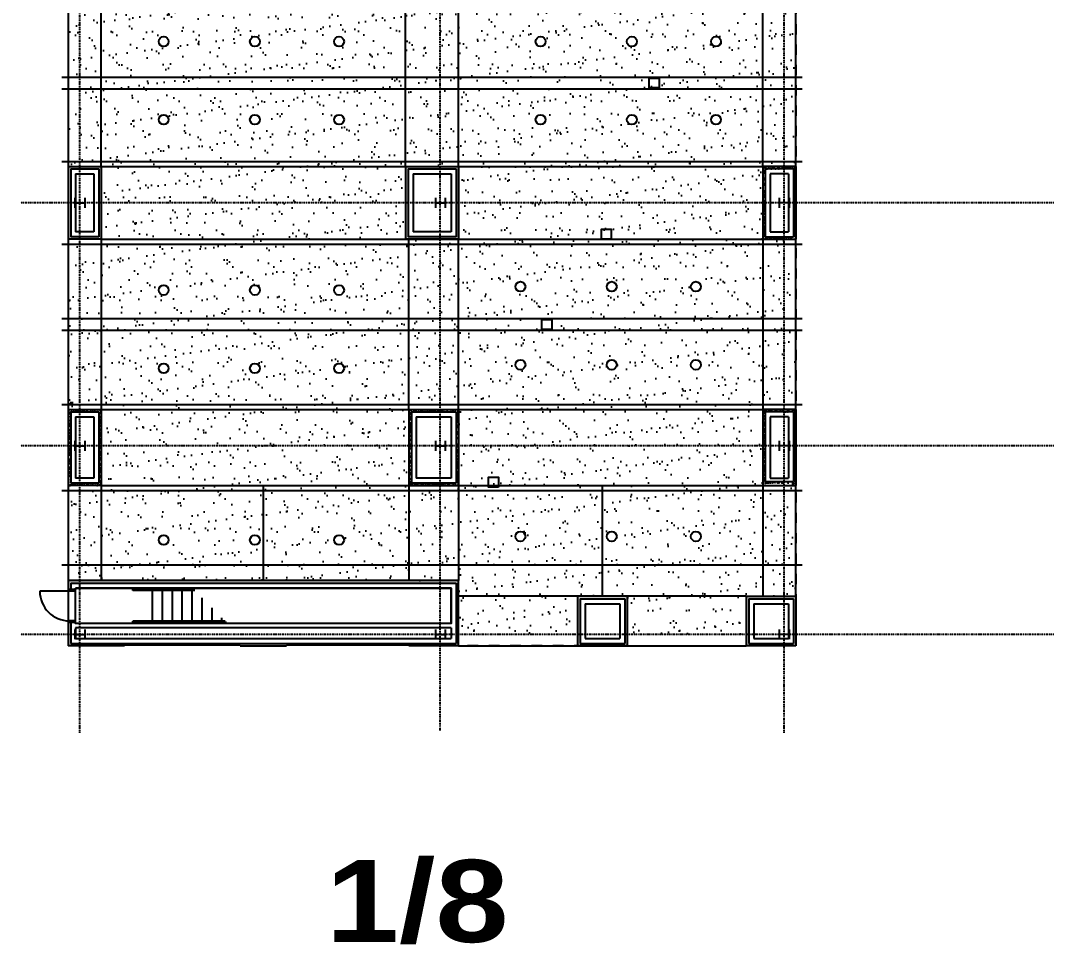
# Model space of a CAD drawing. Header units: inches. Extents: x -37 to 8263, y -3768 to 3636.
# Drawn here: x 3863 to 5103, y -3743 to -2625 of the extents above; entities that cross this region are included whole.
import ezdxf

# ---------------------------------------------------------------- set-up
doc = ezdxf.new("R2010")
doc.units = ezdxf.units.IN
doc.header["$MEASUREMENT"] = 0
doc.linetypes.add('D2', pattern=[0.15625, 0.0625, -0.09375])
doc.linetypes.add('DASHDOTX2', pattern=[2, 1, -0.5, 0, -0.5])
for name, color, linetype in [('CEILING', 1, 'Continuous'), ('DOORS', 2, 'Continuous'), ('ELECTRICAL', 5, 'Continuous'), ('EQUIPMENT', 7, 'Continuous'), ('poche', 1, 'Continuous'), ('SITE', 1, 'Continuous'), ('STAIRS', 2, 'Continuous'), ('STRUCTURE', 1, 'DASHDOTX2'), ('WALLS', 4, 'Continuous')]:
    doc.layers.add(name, color=color, linetype=linetype)
doc.styles.add('ARIAL BLACK', font='')
doc.styles.get('ARIAL BLACK').set_extended_font_data('Arial Black')
pattern_1 = [(37.5, (3176.1406, -2886.3455), (-0.125987, 3.8536475), [0, -3.04, 0, -3.4, 0, -3.25]), (7.5, (3176.1406, -2886.3455), (3.539553, 5.644292), [0, -1.64, 0, -2.74, 0, -1.05]), (327.5, (3173.6806, -2886.3455), (6.228284, 0.011318), [0, -1, 0, -3.6, 0, -4.7]), (317.5, (3173.6806, -2886.3455), (6.012253, 1.755351), [0, -0.5, 0, -2.36, 0, -2.7])]

# ---------------------------------------------------------------- blocks, each defined once
blk = doc.blocks.new('12in CAN')
at = {"layer": 'ELECTRICAL', "linetype": 'Continuous'}
blk.add_circle((0, 0), 6, dxfattribs=at)

msp = doc.modelspace()

# ---------------------------------------------------------------- hatches: boundary and pattern name
at = {"layer": 'CEILING'}
h = msp.add_hatch(dxfattribs=at)
h.set_pattern_fill('AR-SAND', color=2, scale=16, style=0)
h.paths.add_polyline_path([(3934.3, -2593.8), (3920.3, -2593.8), (3920.3, -2801.8), (3934.3, -2801.8)])
h.paths.add_polyline_path([(3934.3, -2801.8), (3960.3, -2801.8), (3960.3, -2593.8), (3934.3, -2593.8)])
h.paths.add_polyline_path([(3988.3, -2592.8), (3988.3, -2593.8), (3960.3, -2593.8), (3960.3, -2801.8), (4328.3, -2801.8), (4328.3, -2592.8), (4184.3, -2592.8), (4184.3, -2593.8), (4128.3, -2593.8), (4128.3, -2592.8)])
h.paths.add_polyline_path([(4041.8, -2650.6, -1), (4029.8, -2650.6, -1)], flags=16)
h.paths.add_polyline_path([(4041.8, -2745.1, -1), (4029.8, -2745.1, -1)], flags=16)
h.paths.add_polyline_path([(4152.1, -2650.6, -1), (4140.1, -2650.6, -1)], flags=16)
h.paths.add_polyline_path([(4152.1, -2745.1, -1), (4140.1, -2745.1, -1)], flags=16)
h.paths.add_polyline_path([(4253.9, -2650.6, -1), (4241.9, -2650.6, -1)], flags=16)
h.paths.add_polyline_path([(4253.9, -2745.1, -1), (4241.9, -2745.1, -1)], flags=16)
h.paths.add_polyline_path([(4328.3, -2801.8), (4370.3, -2801.8), (4370.3, -2593.8), (4332.3, -2593.8), (4332.3, -2592.8), (4328.3, -2592.8)])
h.paths.add_polyline_path([(4392.3, -2593.8), (4370.3, -2593.8), (4370.3, -2801.8), (4392.3, -2801.8)])
h.paths.add_polyline_path([(4392.3, -2801.8), (4760.3, -2801.8), (4760.3, -2593.8), (4740.3, -2593.8), (4600.3, -2593.8), (4544.3, -2593.8), (4404.3, -2593.8), (4392.3, -2593.8)])
h.paths.add_polyline_path([(4497.6, -2650.6, -1), (4485.6, -2650.6, -1)], flags=16)
h.paths.add_polyline_path([(4497.6, -2745.1, -1), (4485.6, -2745.1, -1)], flags=16)
h.paths.add_polyline_path([(4608, -2650.6, -1), (4596, -2650.6, -1)], flags=16)
h.paths.add_polyline_path([(4608, -2745.1, -1), (4596, -2745.1, -1)], flags=16)
h.paths.add_polyline_path([(4709.7, -2650.6, -1), (4697.7, -2650.6, -1)], flags=16)
h.paths.add_polyline_path([(4709.7, -2745.1, -1), (4697.7, -2745.1, -1)], flags=16)
h.paths.add_polyline_path([(4786.3, -2593.8), (4760.3, -2593.8), (4760.3, -2801.8), (4786.3, -2801.8)])
h.paths.add_polyline_path([(4786.3, -2801.8), (4800.3, -2801.8), (4800.3, -2593.8), (4786.3, -2593.8)])
h.paths.add_polyline_path([(4392.3, -2801.8), (4392.3, -2845.8), (4760.3, -2845.8), (4760.3, -2801.8)])
h.paths.add_polyline_path([(4392.3, -2845.8), (4392.3, -2889.8), (4760.3, -2889.8), (4760.3, -2845.8)])
h.paths.add_polyline_path([(4328.3, -2889.8), (4328.3, -2845.8), (3960.3, -2845.8), (3960.3, -2889.8)])
h.paths.add_polyline_path([(4328.3, -2845.8), (4328.3, -2801.8), (3960.3, -2801.8), (3960.3, -2845.8)])
h.paths.add_polyline_path([(3934.3, -2889.8), (3920.3, -2889.8), (3920.3, -3095.8), (3934.3, -3095.8)])
h.paths.add_polyline_path([(3960.3, -2889.8), (3934.3, -2889.8), (3934.3, -3095.8), (3960.3, -3095.8)])
h.paths.add_polyline_path([(3960.3, -3095.8), (4332.3, -3095.8), (4332.3, -2889.8), (3960.3, -2889.8)])
h.paths.add_polyline_path([(4041.8, -2951.4, -1), (4029.8, -2951.4, -1)], flags=16)
h.paths.add_polyline_path([(4041.8, -3046, -1), (4029.8, -3046, -1)], flags=16)
h.paths.add_polyline_path([(4152.1, -2951.4, -1), (4140.1, -2951.4, -1)], flags=16)
h.paths.add_polyline_path([(4152.1, -3046, -1), (4140.1, -3046, -1)], flags=16)
h.paths.add_polyline_path([(4253.9, -2951.4, -1), (4241.9, -2951.4, -1)], flags=16)
h.paths.add_polyline_path([(4253.9, -3046, -1), (4241.9, -3046, -1)], flags=16)
h.paths.add_polyline_path([(4370.3, -2889.8), (4332.3, -2889.8), (4332.3, -3095.8), (4370.3, -3095.8)])
h.paths.add_polyline_path([(4392.3, -2889.8), (4370.3, -2889.8), (4370.3, -3095.8), (4392.3, -3095.8)])
h.paths.add_polyline_path([(4392.3, -3095.8), (4760.3, -3095.8), (4760.3, -2889.8), (4392.3, -2889.8)])
h.paths.add_polyline_path([(4473.2, -2947.1, -1), (4461.2, -2947.1, -1)], flags=16)
h.paths.add_polyline_path([(4473.2, -3041.7, -1), (4461.2, -3041.7, -1)], flags=16)
h.paths.add_polyline_path([(4583.6, -2947.1, -1), (4571.6, -2947.1, -1)], flags=16)
h.paths.add_polyline_path([(4583.6, -3041.7, -1), (4571.6, -3041.7, -1)], flags=16)
h.paths.add_polyline_path([(4685.4, -2947.1, -1), (4673.4, -2947.1, -1)], flags=16)
h.paths.add_polyline_path([(4685.4, -3041.7, -1), (4673.4, -3041.7, -1)], flags=16)
h.paths.add_polyline_path([(4760.3, -2889.8), (4760.3, -3095.8), (4786.3, -3095.8), (4786.3, -2889.8)])
h.paths.add_polyline_path([(4800.3, -2889.8), (4786.3, -2889.8), (4786.3, -3095.8), (4800.3, -3095.8)])
h = msp.add_hatch(dxfattribs=at)
h.set_pattern_fill('AR-SAND', color=2, scale=16, style=0)
h.paths.add_polyline_path([(4332.3, -3139.8), (4332.3, -3095.8), (3960.3, -3095.8), (3960.3, -3139.8)])
h.paths.add_polyline_path([(3960.3, -3139.8), (3960.3, -3187.8), (4332.3, -3187.8), (4332.3, -3139.8)])
h.paths.add_polyline_path([(4392.3, -3095.8), (4392.3, -3139.8), (4760.3, -3139.8), (4760.3, -3095.8)])
h.paths.add_polyline_path([(4392.3, -3139.8), (4392.3, -3187.8), (4760.3, -3187.8), (4760.3, -3139.8)])
h.paths.add_polyline_path([(4786.3, -3321.8), (4800.3, -3321.8), (4800.3, -3187.8), (4786.3, -3187.8)])
h.paths.add_polyline_path([(4786.3, -3187.8), (4760.3, -3187.8), (4760.3, -3321.8), (4786.3, -3321.8)])
h.paths.add_polyline_path([(4566.3, -3187.8), (4566.3, -3321.8), (4596.3, -3321.8), (4740.3, -3321.8), (4760.3, -3321.8), (4760.3, -3187.8)])
h.paths.add_polyline_path([(4685.4, -3249.4, -1), (4673.4, -3249.4, -1)], flags=16)
h.paths.add_polyline_path([(4571.6, -3249.4, -1), (4583.6, -3249.4, -1)], flags=16)
h.paths.add_polyline_path([(4596.3, -3321.8), (4596.3, -3367.8), (4740.3, -3367.8), (4740.3, -3321.8)])
h.paths.add_polyline_path([(4392.3, -3321.8), (4392.3, -3367.8), (4536.3, -3367.8), (4536.3, -3321.8)])
h.paths.add_polyline_path([(4536.3, -3321.8), (4566.3, -3321.8), (4566.3, -3187.8), (4392.3, -3187.8), (4392.3, -3302.8), (4392.3, -3321.8)])
h.paths.add_polyline_path([(4461.2, -3249.4, -1), (4473.2, -3249.4, -1)], flags=16)
h.paths.add_polyline_path([(4392.3, -3187.8), (4370.3, -3187.8), (4370.3, -3302.8), (4392.3, -3302.8)])
h.paths.add_polyline_path([(4370.3, -3187.8), (4332.3, -3187.8), (4332.3, -3302.8), (4370.3, -3302.8)])
h.paths.add_polyline_path([(4332.3, -3187.8), (4156.3, -3187.8), (4156.3, -3302.8), (4332.3, -3302.8)])
h.paths.add_polyline_path([(4241.9, -3253.7, -1), (4253.9, -3253.7, -1)], flags=16)
h.paths.add_polyline_path([(4156.3, -3187.8), (3960.3, -3187.8), (3960.3, -3302.8), (4156.3, -3302.8)])
h.paths.add_polyline_path([(4152.1, -3253.7, -1), (4140.1, -3253.7, -1)], flags=16)
h.paths.add_polyline_path([(4029.8, -3253.7, -1), (4041.8, -3253.7, -1)], flags=16)
h.paths.add_polyline_path([(3960.3, -3187.8), (3934.3, -3187.8), (3934.3, -3302.8), (3960.3, -3302.8)])
h.paths.add_polyline_path([(3934.3, -3187.8), (3920.3, -3187.8), (3920.3, -3302.8), (3934.3, -3302.8)])
at = {"layer": 'poche'}
h = msp.add_hatch(dxfattribs=at)
h.set_pattern_fill('AR-SAND', color=256, scale=2, style=0)
h.set_pattern_definition(pattern_1)
h.paths.add_polyline_path([(3934.3, -2801.8), (3920.3, -2801.8), (3920.3, -2845.8), (3923.3, -2845.8), (3923.3, -2804.8), (3934.3, -2804.8)])
h.paths.add_polyline_path([(3960.3, -2801.8), (3934.3, -2801.8), (3934.3, -2804.8), (3957.3, -2804.8), (3957.3, -2845.8), (3960.3, -2845.8)])
h.paths.add_polyline_path([(3960.3, -2845.8), (3957.3, -2845.8), (3957.3, -2886.8), (3934.3, -2886.8), (3934.3, -2889.8), (3960.3, -2889.8)])
h.paths.add_polyline_path([(3934.3, -2886.8), (3923.3, -2886.8), (3923.3, -2845.8), (3920.3, -2845.8), (3920.3, -2889.8), (3934.3, -2889.8)])
h.paths.add_polyline_path([(4331.3, -2845.8), (4328.3, -2845.8), (4328.3, -2889.8), (4370.3, -2889.8), (4370.3, -2886.8), (4331.3, -2886.8)])
h.paths.add_polyline_path([(4331.3, -2804.8), (4370.3, -2804.8), (4370.3, -2801.8), (4328.3, -2801.8), (4328.3, -2845.8), (4331.3, -2845.8)])
h.paths.add_polyline_path([(4392.3, -2801.8), (4370.3, -2801.8), (4370.3, -2804.8), (4389.3, -2804.8), (4389.3, -2845.8), (4392.3, -2845.8)])
h.paths.add_polyline_path([(4392.3, -2845.8), (4389.3, -2845.8), (4389.3, -2886.8), (4370.3, -2886.8), (4370.3, -2889.8), (4392.3, -2889.8)])
h = msp.add_hatch(dxfattribs=at)
h.set_pattern_fill('AR-SAND', color=256, scale=2, style=0)
h.set_pattern_definition(pattern_1)
h.paths.add_polyline_path([(4786.3, -2801.8), (4760.3, -2801.8), (4760.3, -2845.8), (4763.3, -2845.8), (4763.3, -2804.8), (4786.3, -2804.8)])
h.paths.add_polyline_path([(4800.3, -2801.8), (4786.3, -2801.8), (4786.3, -2804.8), (4797.3, -2804.8), (4797.3, -2845.8), (4800.3, -2845.8)])
h.paths.add_polyline_path([(4800.3, -2845.8), (4797.3, -2845.8), (4797.3, -2886.8), (4786.3, -2886.8), (4786.3, -2889.8), (4800.3, -2889.8)])
h.paths.add_polyline_path([(4763.3, -2845.8), (4760.3, -2845.8), (4760.3, -2889.8), (4786.3, -2889.8), (4786.3, -2886.8), (4763.3, -2886.8)])
h = msp.add_hatch(dxfattribs=at)
h.set_pattern_fill('AR-SAND', color=256, scale=2, style=0)
h.set_pattern_definition(pattern_1)
h.paths.add_polyline_path([(3934.3, -3095.8), (3920.3, -3095.8), (3920.3, -3139.8), (3923.3, -3139.8), (3923.3, -3098.8), (3934.3, -3098.8)])
h.paths.add_polyline_path([(3960.3, -3095.8), (3934.3, -3095.8), (3934.3, -3098.8), (3957.3, -3098.8), (3957.3, -3139.8), (3960.3, -3139.8)])
h.paths.add_polyline_path([(3960.3, -3139.8), (3957.3, -3139.8), (3957.3, -3184.8), (3934.3, -3184.8), (3934.3, -3187.8), (3960.3, -3187.8)])
h.paths.add_polyline_path([(3934.3, -3184.8), (3923.3, -3184.8), (3923.3, -3139.8), (3920.3, -3139.8), (3920.3, -3187.8), (3934.3, -3187.8)])
h = msp.add_hatch(dxfattribs=at)
h.set_pattern_fill('AR-SAND', color=256, scale=2, style=0)
h.set_pattern_definition(pattern_1)
h.paths.add_polyline_path([(4370.3, -3095.8), (4332.3, -3095.8), (4332.3, -3139.8), (4335.3, -3139.8), (4335.3, -3098.8), (4370.3, -3098.8)])
h.paths.add_polyline_path([(4392.3, -3095.8), (4370.3, -3095.8), (4370.3, -3098.8), (4389.3, -3098.8), (4389.3, -3139.8), (4392.3, -3139.8)])
h.paths.add_polyline_path([(4392.3, -3139.8), (4389.3, -3139.8), (4389.3, -3184.8), (4370.3, -3184.8), (4370.3, -3187.8), (4392.3, -3187.8)])
h.paths.add_polyline_path([(4370.3, -3184.8), (4335.3, -3184.8), (4335.3, -3139.8), (4332.3, -3139.8), (4332.3, -3187.8), (4370.3, -3187.8)])
h = msp.add_hatch(dxfattribs=at)
h.set_pattern_fill('AR-SAND', color=256, scale=2, style=0)
h.set_pattern_definition(pattern_1)
h.paths.add_polyline_path([(4786.3, -3095.8), (4760.3, -3095.8), (4760.3, -3139.8), (4763.3, -3139.8), (4763.3, -3098.8), (4786.3, -3098.8)])
h.paths.add_polyline_path([(4800.3, -3095.8), (4786.3, -3095.8), (4786.3, -3098.8), (4797.3, -3098.8), (4797.3, -3139.8), (4800.3, -3139.8)])
h.paths.add_polyline_path([(4800.3, -3139.8), (4797.3, -3139.8), (4797.3, -3182.8), (4786.3, -3182.8), (4786.3, -3185.8), (4800.3, -3185.8)])
h.paths.add_polyline_path([(4786.3, -3182.8), (4763.3, -3182.8), (4763.3, -3139.8), (4760.3, -3139.8), (4760.3, -3185.8), (4786.3, -3185.8)])
h = msp.add_hatch(dxfattribs=at)
h.set_pattern_fill('AR-SAND', color=256, scale=2, style=0)
h.set_pattern_definition(pattern_1)
h.paths.add_polyline_path([(4370.3, -3302.8), (3934.3, -3302.8), (3934.3, -3305.8), (4370.3, -3305.8)])
h.paths.add_polyline_path([(3934.3, -3302.8), (3920.3, -3302.8), (3920.3, -3313.5), (3923.3, -3313.5), (3923.3, -3305.8), (3934.3, -3305.8)])
h.paths.add_polyline_path([(3923.3, -3353.5), (3920.3, -3353.5), (3920.3, -3367.8), (3923.3, -3367.8)])
h.paths.add_polyline_path([(3934.3, -3378.8), (3923.3, -3378.8), (3923.3, -3367.8), (3920.3, -3367.8), (3920.3, -3381.8), (3934.3, -3381.8)])
h.paths.add_polyline_path([(4370.3, -3378.8), (3934.3, -3378.8), (3934.3, -3381.8), (3988.3, -3381.8), (3988.3, -3380.8), (4128.3, -3380.8), (4128.3, -3381.8), (4184.3, -3381.8), (4184.3, -3380.8), (4332.3, -3380.8), (4332.3, -3381.8), (4370.3, -3381.8)])
h.paths.add_polyline_path([(4392.3, -3367.8), (4389.3, -3367.8), (4389.3, -3378.8), (4370.3, -3378.8), (4370.3, -3381.8), (4392.3, -3381.8)])
h.paths.add_polyline_path([(4392.3, -3302.8), (4370.3, -3302.8), (4370.3, -3305.8), (4389.3, -3305.8), (4389.3, -3367.8), (4392.3, -3367.8)])
h = msp.add_hatch(dxfattribs=at)
h.set_pattern_fill('AR-SAND', color=256, scale=2, style=0)
h.set_pattern_definition(pattern_1)
h.paths.add_polyline_path([(4596.3, -3321.8), (4536.3, -3321.8), (4536.3, -3367.8), (4539.3, -3367.8), (4539.3, -3324.8), (4593.3, -3324.8), (4593.3, -3367.8), (4596.3, -3367.8)])
h.paths.add_polyline_path([(4596.3, -3367.8), (4593.3, -3367.8), (4593.3, -3378.8), (4539.3, -3378.8), (4539.3, -3367.8), (4536.3, -3367.8), (4536.3, -3381.8), (4596.3, -3381.8)])
h.paths.add_polyline_path([(4786.3, -3378.8), (4743.3, -3378.8), (4743.3, -3367.8), (4740.3, -3367.8), (4740.3, -3381.8), (4786.3, -3381.8)])
h.paths.add_polyline_path([(4800.3, -3367.8), (4797.3, -3367.8), (4797.3, -3378.8), (4786.3, -3378.8), (4786.3, -3381.8), (4800.3, -3381.8)])
h.paths.add_polyline_path([(4800.3, -3321.8), (4786.3, -3321.8), (4786.3, -3324.8), (4797.3, -3324.8), (4797.3, -3367.8), (4800.3, -3367.8)])
h.paths.add_polyline_path([(4786.3, -3321.8), (4740.3, -3321.8), (4740.3, -3367.8), (4743.3, -3367.8), (4743.3, -3324.8), (4786.3, -3324.8)])

# ---------------------------------------------------------------- linework, layer by layer
at = {"layer": 'CEILING'}
for p, q in [((4328.3, -2801.8), (4328.3, -2592.8)), ((3960.3, -2801.8), (3960.3, -2593.8)), ((4392.3, -2801.8), (4392.3, -2593.8)), ((4760.3, -2801.8), (4760.3, -2593.8)), ((3960.3, -2801.8), (4760.3, -2801.8)), ((3960.3, -2889.8), (4760.3, -2889.8)), ((3960.3, -2889.8), (3960.3, -3095.8)), ((4332.3, -3095.8), (4332.3, -2889.8)), ((4392.3, -3095.8), (4392.3, -2889.8)), ((4760.3, -2889.8), (4760.3, -3095.8)), ((3960.3, -3095.8), (4760.3, -3095.8)), ((3960.3, -3187.8), (4760.3, -3187.8)), ((3960.3, -3187.8), (3960.3, -3302.8)), ((4156.3, -3302.8), (4156.3, -3187.8)), ((4332.3, -3187.8), (4332.3, -3302.8)), ((4392.3, -3187.8), (4392.3, -3302.8)), ((4566.3, -3321.8), (4566.3, -3187.8)), ((4760.3, -3187.8), (4760.3, -3321.8)), ((4536.3, -3321.8), (4392.3, -3321.8)), ((4740.3, -3321.8), (4596.3, -3321.8))]:
    msp.add_line(p, q, dxfattribs=at)
at = {"layer": 'CEILING', "color": 5}
for p, q in [((3920.3, -2593.8), (3920.3, -3381.8)), ((4800.3, -3321.8), (4800.3, -2593.8)), ((4392.3, -3381.8), (4740.3, -3381.8))]:
    msp.add_line(p, q, dxfattribs=at)
at = {"layer": 'CEILING', "color": 4}
msp.add_lwpolyline([(3929.3, -3311.8), (4383.3, -3311.8), (4383.3, -3354.8), (3929.3, -3354.8)], close=True, dxfattribs=at)
at = {"layer": 'DOORS', "color": 4, "linetype": 'Continuous'}
msp.add_line((3921.9, -3315.5), (3885.9, -3315.5), dxfattribs=at)
at = {"layer": 'DOORS', "linetype": 'Continuous'}
for p, q in [((3929.3, -3313.5), (3920.3, -3313.5)), ((3921.9, -3313.5), (3921.9, -3315.5)), ((3927.9, -3315.5), (3921.9, -3315.5)), ((3927.9, -3313.5), (3927.9, -3315.5)), ((3929.3, -3353.5), (3920.3, -3353.5)), ((3927.9, -3351.5), (3921.9, -3351.5)), ((3921.9, -3351.5), (3921.9, -3353.5)), ((3927.9, -3351.5), (3927.9, -3353.5))]:
    msp.add_line(p, q, dxfattribs=at)
at = {"layer": 'DOORS', "color": 1, "linetype": 'Continuous'}
msp.add_arc((3921.9, -3315.5), 36, 180, 270, dxfattribs=at)
at = {"layer": 'EQUIPMENT', "color": 2}
for points in [[(4635, -2706.8), (4623, -2706.8), (4623, -2694.8), (4635, -2694.8)], [(4577.1, -2889.8), (4565.1, -2889.8), (4565.1, -2877.8), (4577.1, -2877.8)], [(4505.1, -2999), (4493.1, -2999), (4493.1, -2987), (4505.1, -2987)], [(4440.7, -3189.6), (4428.7, -3189.6), (4428.7, -3177.6), (4440.7, -3177.6)]]:
    msp.add_lwpolyline(points, close=True, dxfattribs=at)
at = {"layer": 'poche', "color": 2}
for p, q in [((3923.3, -2804.8), (3957.3, -2804.8)), ((3923.3, -2804.8), (3923.3, -2886.8)), ((3957.3, -2804.8), (3957.3, -2886.8)), ((4331.3, -2804.8), (4331.3, -2886.8)), ((4331.3, -2804.8), (4389.3, -2804.8)), ((4389.3, -2804.8), (4389.3, -2886.8)), ((4763.3, -2804.8), (4763.3, -2886.8)), ((4797.3, -2804.8), (4763.3, -2804.8)), ((4797.3, -2804.8), (4797.3, -2886.8)), ((3957.3, -2886.8), (3923.3, -2886.8)), ((4389.3, -2886.8), (4331.3, -2886.8)), ((4763.3, -2886.8), (4797.3, -2886.8)), ((3923.3, -3098.8), (3923.3, -3184.8)), ((3923.3, -3098.8), (3957.3, -3098.8)), ((3957.3, -3098.8), (3957.3, -3184.8)), ((4335.3, -3098.8), (4335.3, -3184.8)), ((4335.3, -3098.8), (4389.3, -3098.8)), ((4389.3, -3098.8), (4389.3, -3184.8)), ((4797.3, -3098.8), (4763.3, -3098.8)), ((4763.3, -3098.8), (4763.3, -3182.8)), ((4797.3, -3098.8), (4797.3, -3182.8)), ((3957.3, -3184.8), (3923.3, -3184.8)), ((4389.3, -3184.8), (4335.3, -3184.8)), ((4763.3, -3182.8), (4797.3, -3182.8)), ((3923.3, -3305.8), (4389.3, -3305.8)), ((3923.3, -3305.8), (3923.3, -3313.5)), ((4389.3, -3305.8), (4389.3, -3378.8)), ((4539.3, -3324.8), (4593.3, -3324.8)), ((4539.3, -3324.8), (4539.3, -3378.8)), ((4593.3, -3324.8), (4593.3, -3378.8)), ((4743.3, -3324.8), (4797.3, -3324.8)), ((4743.3, -3324.8), (4743.3, -3378.8)), ((4797.3, -3324.8), (4797.3, -3378.8)), ((3923.3, -3353.5), (3923.3, -3378.8)), ((3923.3, -3378.8), (4389.3, -3378.8)), ((4539.3, -3378.8), (4593.3, -3378.8)), ((4743.3, -3378.8), (4797.3, -3378.8))]:
    msp.add_line(p, q, dxfattribs=at)
at = {"layer": 'SITE'}
for p, q in [((3912.6, -2693.8), (4807.9, -2693.8)), ((3912.6, -2707.8), (4807.9, -2707.8)), ((3912.6, -2795.8), (4807.9, -2795.8)), ((3912.6, -2895.8), (4807.9, -2895.8)), ((3912.6, -2985.8), (4807.9, -2985.8)), ((3912.6, -2999.8), (4807.9, -2999.8)), ((3912.6, -3089.8), (4807.9, -3089.8)), ((3912.6, -3193.8), (4807.9, -3193.8)), ((3912.6, -3283.8), (4807.9, -3283.8))]:
    msp.add_line(p, q, dxfattribs=at)
at = {"layer": 'STAIRS', "color": 2}
for p, q in [((4022.3, -3313.3), (4022.3, -3311.8)), ((4034.3, -3313.3), (4034.3, -3311.8)), ((4046.3, -3313.3), (4046.3, -3311.8)), ((4058.3, -3313.3), (4058.3, -3311.8)), ((4070.3, -3313.3), (4070.3, -3311.8)), ((4022.3, -3351.8), (4022.3, -3314.8)), ((4034.3, -3351.8), (4034.3, -3314.8)), ((4046.3, -3351.8), (4046.3, -3314.8)), ((4058.3, -3351.8), (4058.3, -3314.8)), ((4070.3, -3351.8), (4070.3, -3314.8)), ((4082.3, -3351.8), (4082.3, -3323.8)), ((4094.3, -3351.8), (4094.3, -3335.8)), ((4106.3, -3351.8), (4106.3, -3347.8)), ((4022.3, -3354.8), (4022.3, -3353.3)), ((4034.3, -3354.8), (4034.3, -3353.3)), ((4046.3, -3354.8), (4046.3, -3353.3)), ((4058.3, -3354.8), (4058.3, -3353.3)), ((4070.3, -3354.8), (4070.3, -3353.3)), ((4082.3, -3354.8), (4082.3, -3353.3)), ((4094.3, -3354.8), (4094.3, -3353.3)), ((4106.3, -3354.8), (4106.3, -3353.3))]:
    msp.add_line(p, q, dxfattribs=at)
at = {"layer": 'STAIRS', "color": 1}
for p, q in [((3998.3, -3314.8), (3998.3, -3313.3)), ((4071.8, -3313.3), (3998.3, -3313.3)), ((4073.3, -3314.8), (3998.3, -3314.8)), ((3998.3, -3353.3), (3998.3, -3351.8)), ((4110.3, -3351.8), (3998.3, -3351.8)), ((4111.8, -3353.3), (3998.3, -3353.3))]:
    msp.add_line(p, q, dxfattribs=at)
at = {"layer": 'STRUCTURE'}
for p, q in [((3934.3, -3486.9), (3934.3, -1470.3)), ((4370.3, -3484.3), (4370.3, -1470.3)), ((4786.3, -3486.9), (4786.3, -1915)), ((6437, -2845.8), (3862.6, -2845.8)), ((6437, -3139.8), (3862.6, -3139.8)), ((6437, -3367.8), (3862.6, -3367.8))]:
    msp.add_line(p, q, dxfattribs=at)
at = {"layer": 'STRUCTURE', "color": 5, "linetype": 'Continuous'}
for p, q in [((3928.3, -2839.8), (3928.3, -2851.8)), ((3940.3, -2839.8), (3940.3, -2851.8)), ((4364.3, -2839.8), (4364.3, -2851.8)), ((4376.3, -2839.8), (4376.3, -2851.8)), ((4780.3, -2839.8), (4780.3, -2851.8)), ((4792.3, -2839.8), (4792.3, -2851.8)), ((3928.3, -2845.8), (3940.3, -2845.8)), ((4364.3, -2845.8), (4376.3, -2845.8)), ((4792.3, -2845.8), (4780.3, -2845.8)), ((3928.3, -3133.8), (3928.3, -3145.8)), ((3940.3, -3133.8), (3940.3, -3145.8)), ((4364.3, -3133.8), (4364.3, -3145.8)), ((4376.3, -3133.8), (4376.3, -3145.8)), ((4780.3, -3133.8), (4780.3, -3145.8)), ((4792.3, -3133.8), (4792.3, -3145.8)), ((3928.3, -3139.8), (3940.3, -3139.8)), ((4364.3, -3139.8), (4376.3, -3139.8)), ((4792.3, -3139.8), (4780.3, -3139.8)), ((3928.3, -3361.8), (3928.3, -3373.8)), ((3940.3, -3361.8), (3940.3, -3373.8)), ((4364.3, -3361.8), (4364.3, -3373.8)), ((4376.3, -3361.8), (4376.3, -3373.8)), ((4780.3, -3361.8), (4780.3, -3373.8)), ((4792.3, -3361.8), (4792.3, -3373.8)), ((3928.3, -3367.8), (3940.3, -3367.8)), ((4364.3, -3367.8), (4376.3, -3367.8)), ((4792.3, -3367.8), (4780.3, -3367.8))]:
    msp.add_line(p, q, dxfattribs=at)
at = {"layer": 'WALLS', "color": 2, "linetype": 'D2'}
for p, q in [((3920.3, -2593.8), (3920.3, -2801.8)), ((4800.3, -2593.8), (4800.3, -2801.8)), ((3920.3, -2889.8), (3920.3, -3095.8)), ((4800.3, -2889.8), (4800.3, -3095.8)), ((3920.3, -3187.8), (3920.3, -3302.8)), ((4800.3, -3187.8), (4800.3, -3321.8)), ((4536.3, -3381.8), (4392.3, -3381.8)), ((4596.3, -3381.8), (4740.3, -3381.8))]:
    msp.add_line(p, q, dxfattribs=at)
at = {"layer": 'WALLS', "color": 5}
for p, q in [((3920.3, -2801.8), (3960.3, -2801.8)), ((3920.3, -2801.8), (3920.3, -2889.8)), ((3960.3, -2801.8), (3960.3, -2889.8)), ((4328.3, -2801.8), (4392.3, -2801.8)), ((4328.3, -2801.8), (4328.3, -2889.8)), ((4392.3, -2801.8), (4392.3, -2889.8)), ((4760.3, -2801.8), (4760.3, -2889.8)), ((4800.3, -2801.8), (4760.3, -2801.8)), ((4800.3, -2801.8), (4800.3, -2889.8)), ((3960.3, -2889.8), (3920.3, -2889.8)), ((4392.3, -2889.8), (4328.3, -2889.8)), ((4760.3, -2889.8), (4800.3, -2889.8)), ((3920.3, -3095.8), (3960.3, -3095.8)), ((3920.3, -3095.8), (3920.3, -3187.8)), ((3960.3, -3095.8), (3960.3, -3187.8)), ((4332.3, -3095.8), (4392.3, -3095.8)), ((4332.3, -3095.8), (4332.3, -3187.8)), ((4392.3, -3095.8), (4392.3, -3187.8)), ((4800.3, -3095.8), (4760.3, -3095.8)), ((4760.3, -3095.8), (4760.3, -3187.8)), ((4800.3, -3095.8), (4800.3, -3187.8)), ((3960.3, -3187.8), (3920.3, -3187.8)), ((4392.3, -3187.8), (4332.3, -3187.8)), ((4760.3, -3187.8), (4800.3, -3187.8)), ((4392.3, -3302.8), (3920.3, -3302.8)), ((3920.3, -3302.8), (3920.3, -3313.5)), ((4392.3, -3381.8), (4392.3, -3302.8)), ((4596.3, -3321.8), (4536.3, -3321.8)), ((4536.3, -3321.8), (4536.3, -3381.8)), ((4596.3, -3321.8), (4596.3, -3381.8)), ((4740.3, -3321.8), (4740.3, -3381.8)), ((4740.3, -3321.8), (4800.3, -3321.8)), ((4800.3, -3321.8), (4800.3, -3381.8)), ((3920.3, -3353.5), (3920.3, -3381.8)), ((3988.3, -3381.8), (3920.3, -3381.8)), ((3988.3, -3380.8), (3988.3, -3381.8)), ((4128.3, -3380.8), (3988.3, -3380.8)), ((4128.3, -3381.8), (4128.3, -3380.8)), ((4128.3, -3381.8), (4184.3, -3381.8)), ((4184.3, -3381.8), (4184.3, -3380.8)), ((4332.3, -3380.8), (4184.3, -3380.8)), ((4332.3, -3381.8), (4332.3, -3380.8)), ((4392.3, -3381.8), (4332.3, -3381.8)), ((4596.3, -3381.8), (4536.3, -3381.8)), ((4800.3, -3381.8), (4740.3, -3381.8))]:
    msp.add_line(p, q, dxfattribs=at)
at = {"layer": 'WALLS', "color": 2}
for p, q in [((3929.3, -2810.8), (3951.3, -2810.8)), ((3929.3, -2810.8), (3929.3, -2880.8)), ((3951.3, -2810.8), (3951.3, -2880.8)), ((4337.3, -2810.8), (4337.3, -2880.8)), ((4337.3, -2810.8), (4383.3, -2810.8)), ((4383.3, -2810.8), (4383.3, -2880.8)), ((4769.3, -2810.8), (4769.3, -2880.8)), ((4791.3, -2810.8), (4769.3, -2810.8)), ((4791.3, -2810.8), (4791.3, -2880.8)), ((3951.3, -2880.8), (3929.3, -2880.8)), ((4383.3, -2880.8), (4337.3, -2880.8)), ((4769.3, -2880.8), (4791.3, -2880.8)), ((3929.3, -3104.8), (3929.3, -3178.8)), ((3929.3, -3104.8), (3951.3, -3104.8)), ((3951.3, -3104.8), (3951.3, -3178.8)), ((4341.3, -3104.8), (4341.3, -3178.8)), ((4341.3, -3104.8), (4383.3, -3104.8)), ((4383.3, -3104.8), (4383.3, -3178.8)), ((4791.3, -3104.8), (4769.3, -3104.8)), ((4769.3, -3104.8), (4769.3, -3178.8)), ((4791.3, -3104.8), (4791.3, -3178.8)), ((3951.3, -3178.8), (3929.3, -3178.8)), ((4383.3, -3178.8), (4341.3, -3178.8)), ((4769.3, -3178.8), (4791.3, -3178.8)), ((4545.3, -3330.8), (4587.3, -3330.8)), ((4545.3, -3330.8), (4545.3, -3372.8)), ((4587.3, -3330.8), (4587.3, -3372.8)), ((4749.3, -3330.8), (4791.3, -3330.8)), ((4749.3, -3330.8), (4749.3, -3372.8)), ((4791.3, -3330.8), (4791.3, -3372.8)), ((3929.3, -3359.8), (3929.3, -3372.8)), ((4383.3, -3359.8), (3929.3, -3359.8)), ((4383.3, -3359.8), (4383.3, -3372.8)), ((3929.3, -3372.8), (4383.3, -3372.8)), ((4545.3, -3372.8), (4587.3, -3372.8)), ((4749.3, -3372.8), (4791.3, -3372.8))]:
    msp.add_line(p, q, dxfattribs=at)
at = {"layer": 'WALLS'}
for p, q in [((3929.3, -3311.8), (3929.3, -3313.5)), ((4383.3, -3311.8), (3929.3, -3311.8)), ((4383.3, -3354.8), (4383.3, -3311.8)), ((3929.3, -3353.5), (3929.3, -3354.8)), ((4383.3, -3354.8), (3929.3, -3354.8))]:
    msp.add_line(p, q, dxfattribs=at)

# ---------------------------------------------------------------- block references
at = {"layer": 'ELECTRICAL'}
for p in [(4035.8, -2650.6), (4146.1, -2650.6), (4247.9, -2650.6), (4491.6, -2650.6), (4602, -2650.6), (4703.7, -2650.6), (4035.8, -2745.1), (4146.1, -2745.1), (4247.9, -2745.1), (4491.6, -2745.1), (4602, -2745.1), (4703.7, -2745.1), (4035.8, -2951.4), (4146.1, -2951.4), (4247.9, -2951.4), (4467.2, -2947.1), (4577.6, -2947.1), (4679.4, -2947.1), (4467.2, -3041.7), (4577.6, -3041.7), (4679.4, -3041.7), (4035.8, -3046), (4146.1, -3046), (4247.9, -3046), (4035.8, -3253.7), (4146.1, -3253.7), (4247.9, -3253.7), (4467.2, -3249.4), (4577.6, -3249.4), (4679.4, -3249.4)]:
    msp.add_blockref('12in CAN', p, dxfattribs=at)

# ---------------------------------------------------------------- texts
at = {"style": 'ARIAL BLACK'}
msp.add_text('1/8', height=99.36, dxfattribs=at).set_placement((4232, -3740.1))

doc.saveas('drawing.dxf')
